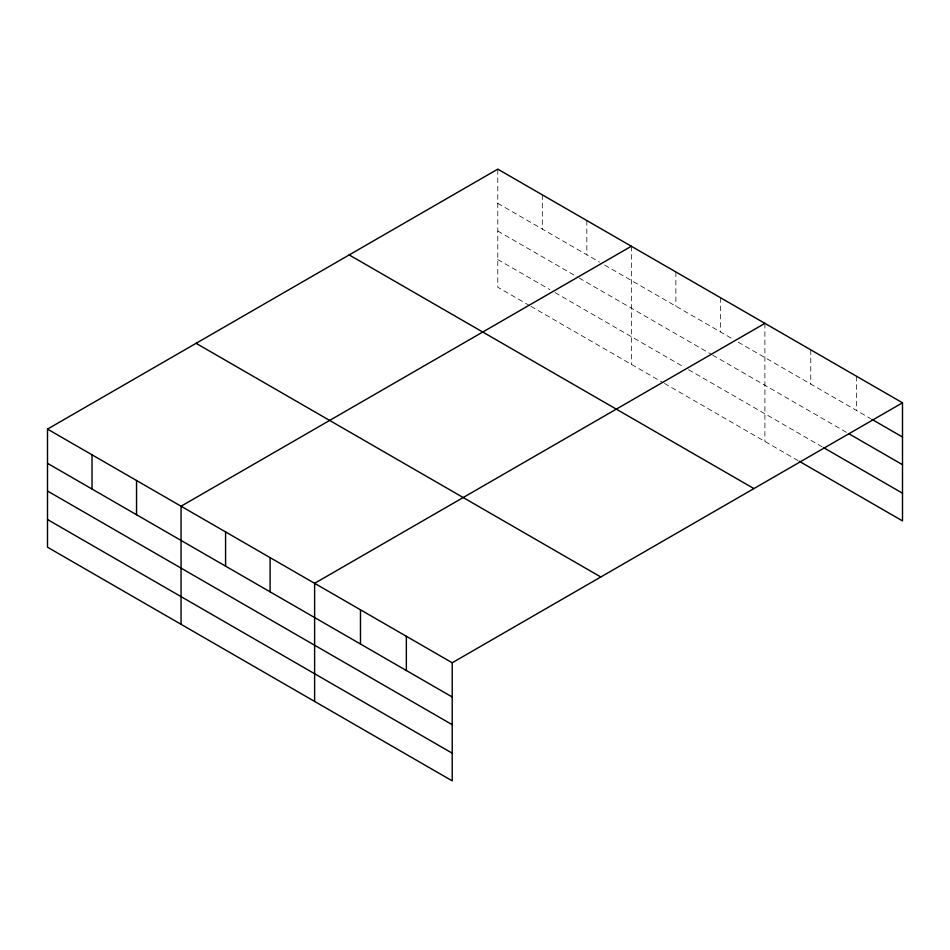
<?xml version="1.0" encoding="UTF-8"?>
<svg xmlns="http://www.w3.org/2000/svg" width="950" height="950" viewBox="0 0 950 950"><rect width="100%" height="100%" fill="white"/><g stroke="black" fill="none" stroke-linecap="round" stroke-linejoin="round"><path stroke-width="0.71" stroke-dasharray="4.75 3.56" d="M497.788 203.359L599.545 262.105M604.628 265.05L733.103 339.209M738.186 342.154L870.651 418.629M497.788 231.04L577.921 277.305M579.191 278.041L711.479 354.409M712.749 355.146L846.438 432.333M497.788 259.552L549.931 289.667M555.026 292.6L683.489 366.771M688.584 369.704L822.237 446.868M529.589 305.591L497.788 287.233L497.788 169.136M530.86 306.327L663.136 382.696M664.418 383.432L798.024 460.572M856.627 376.319L856.627 410.531M810.766 349.838L810.766 384.049M764.893 323.356L764.893 441.441M720.385 297.647L720.385 331.871M675.866 271.949L675.866 306.173M631.346 246.24L631.346 364.337M586.827 220.542L586.827 254.766M542.308 194.845L542.308 229.057"/><path stroke-width="1.43" d="M47.5 429.103L452.212 662.768L452.212 780.864L47.5 547.2L47.5 429.103L497.788 169.136L902.5 402.8L902.5 520.897L799.294 461.308M631.346 246.24L181.058 506.219L181.058 624.316M764.893 323.356L314.616 583.324L314.616 701.421M452.212 662.768L902.5 402.8M871.922 419.366L902.5 437.024M848.991 433.806L902.5 464.692M823.508 447.604L902.5 493.216M349.196 254.933L753.908 488.585M196.092 343.318L600.804 576.982M47.5 463.327L452.212 696.991M47.5 491.008L452.212 724.672M47.5 519.519L452.212 753.184M406.351 636.286L406.351 670.51M360.478 609.805L360.478 644.029M270.097 557.626L270.097 591.838M225.578 531.917L225.578 566.141M136.539 480.51L136.539 514.734M92.019 454.812L92.019 489.036"/></g></svg>
